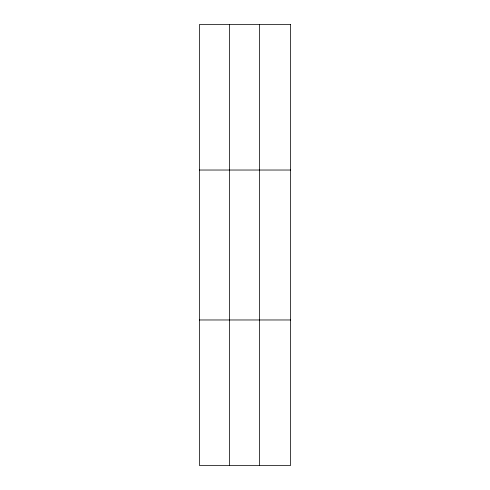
<?xml version="1.0" encoding="UTF-8"?>
<svg xmlns="http://www.w3.org/2000/svg" width="490" height="490" viewBox="0 0 490 490"><rect width="100%" height="100%" fill="white"/><g stroke="black" fill="none" stroke-linecap="round" stroke-linejoin="round"><path stroke-width="0.73" d="M229.516 24.5L229.516 465.5M259.571 24.5L259.571 465.5M199.461 170.03L290.539 170.03M199.461 319.97L290.539 319.97M290.539 24.5L290.539 465.5L199.461 465.5L199.461 24.5L290.539 24.5"/></g></svg>
